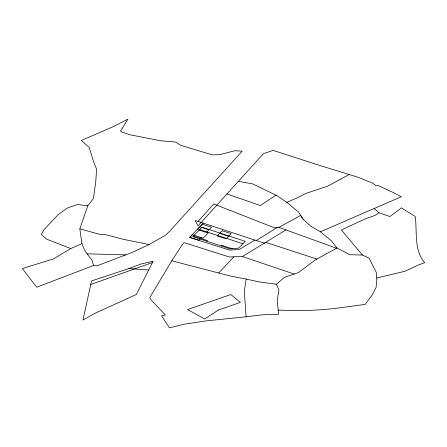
<?xml version="1.0" encoding="UTF-8"?>
<svg xmlns="http://www.w3.org/2000/svg" width="447" height="447" viewBox="0 0 447 447"><rect width="100%" height="100%" fill="white"/><g stroke="black" fill="none" stroke-linecap="round" stroke-linejoin="round"><path stroke-width="0.67" d="M171.76 260.808L230.937 276.173L246.191 279.073L244.297 291.07L246.096 316.783L205.475 320.963L184.834 324.086L169.463 327.858L161.613 315.906L165.356 314.984L151.142 299.982L149.751 297.629L171.76 260.808L182.354 244.531L184.119 242.626L229.166 256.958L242.425 256.539L294.21 274.039M79.84 228.83L87.802 205.732L93.417 198.446L95.692 182.337L96.63 169.296L93.473 161.367L89.238 147.488L81.399 140.453L113.186 126.68L127.892 119.142L120.5 131.155L122.009 132.083L130.066 134.798L160.484 140.744L175.649 142.073L180.649 145.297L212.297 154.891L219.544 154.679L234.865 150.728L242.213 151.12L169.469 231.473L165.116 235.468L149.153 244.531L132.832 252.175L96.943 265.848L93.607 265.484L36.743 287.209L22.35 268.58L53.567 258.869L70.788 248.577L81.896 243.637L79.84 228.83L98.994 234.133L105.894 234.709L122.752 239.201L149.153 244.531M152.488 262.529L136.307 294.512L94.378 313.576L82.958 320.113L91.546 280.912L128.909 268.569L140.649 264.104L153.187 261.154L152.488 262.529L90.763 284.476M198.099 221.461L213.694 203.966L274.43 227.802L278.917 227.35L300.663 215.432L303.133 219.242L310.598 226.003L320.382 231.803L331.367 240.827L336.999 247.929L349.699 254.701L362.433 255.041L369.043 258.142L376.212 272.195L376.832 279.341L376.089 287.466L372.195 294.908L365.16 304.385L339.754 307.843A197.205 113.856 0 0 1 288.902 310.531L278.185 310.073L277.235 300.445L278.889 290.058L276.442 284.247L259.394 281.956L246.191 279.073M203.173 223.12L189.612 237.474L229.831 250.141L239.547 249.281L254.885 240.061M218.695 272.972L233.982 256.807M201.329 237.597L198.786 240.184L189.824 237.251L192.366 234.664L203.089 238.173L208.173 232.999L197.451 229.49L202.536 224.31L211.504 227.249L206.413 232.423M206.816 241.24L207.458 240.587L193.395 235.982M221.159 245.939L221.801 245.286L232.284 248.722M276.442 284.247L284.359 277.358L298.317 272.653L315.264 259.986L336.999 247.929L336.457 248.23L278.917 227.35M376.715 278.017L405.083 271.212L418.18 265.054L424.65 262.668C413.738 249.901 417.297 231.993 415.213 216.504L401.456 207.877L389.879 216.532L378.939 212.755L375.05 215.426L366.479 218.354L341.357 229.948L362.433 255.041M285.951 229.903L242.425 256.539M320.382 231.803L401.333 196.753L391.946 191.919L377.57 185.326L376.257 185.891L372.787 183.203L357.768 177.163L319.085 165.239L273.139 150.393L263.473 153.617L198.077 225.847L195.065 220.466L256.271 240.52L277.146 227.529M349.029 174.576L327.813 186.114L306.268 193.283L298.082 197.462L286.806 202.351L276.704 195.518L252.706 183.918L238.413 181.286M246.096 316.783L262.143 314.844L278.598 314.258L278.185 310.073M81.896 243.637L84.679 250.326L87.104 253.835L125.685 254.896M128.909 268.569L148.711 269.988M87.802 205.732L77.297 204.491L66.905 208.263L58.11 214.739L43.795 229.931L41.286 234.452L46.695 239.179L70.788 248.577M316.901 259.081L265.931 242.414L264.529 243.252L256.271 240.52M199.993 226.897L208.956 229.836M219.712 233.362L228.68 236.295M199.686 229.585L242.894 243.738M226.936 193.964L260.377 205.547L275.944 195.149L276.704 195.518M378.939 212.755L374.15 208.47M286.806 202.351L298.322 211.817L303.133 219.242M87.104 253.835L91.92 260.065L93.607 265.484M202.033 227.188L192.752 236.636L230.205 248.906L238.547 248.163L245.247 241.346L202.033 227.188M222.26 230.775L217.169 235.949L226.132 238.882L231.222 233.708L222.26 230.775M218.527 309.972L204.676 318.996L187.584 309.564L230.831 294.534L240.38 302.39L218.527 309.972"/></g></svg>
